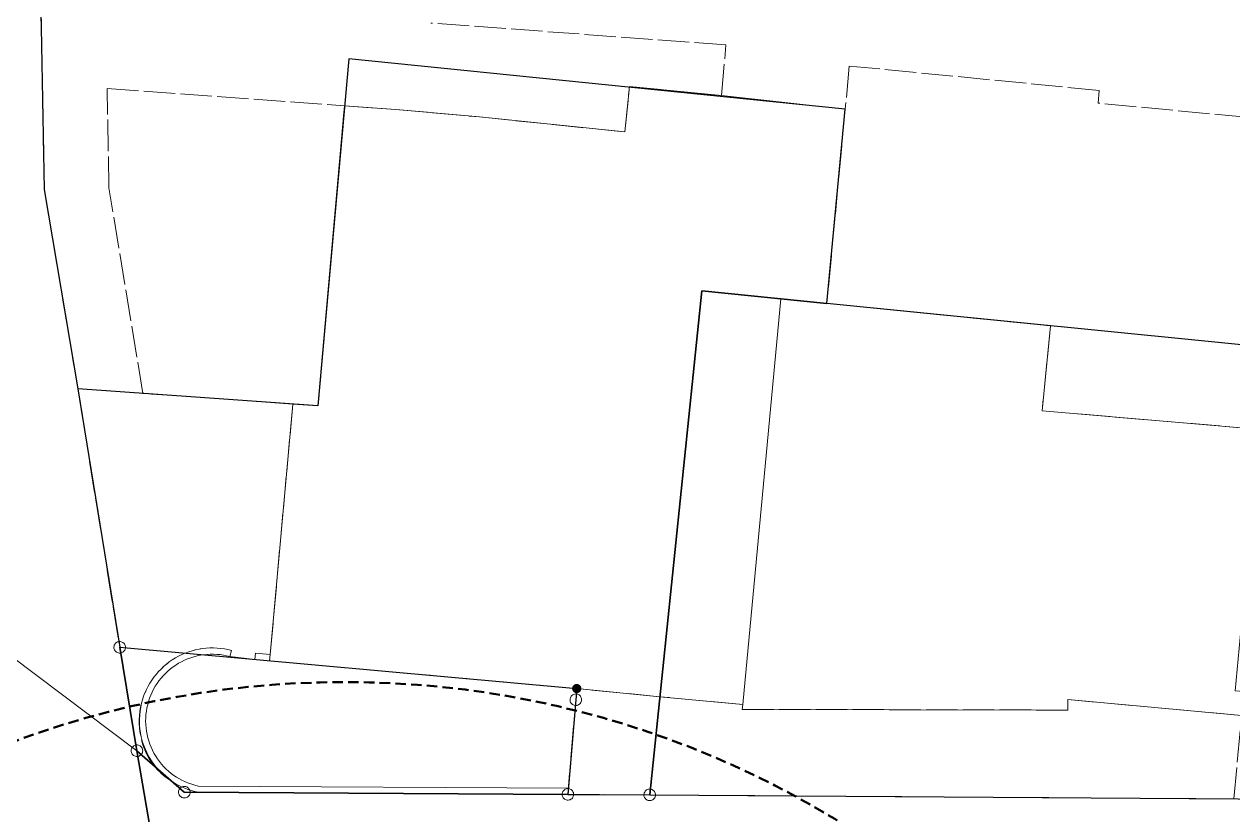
# Model space of a CAD drawing. Header units: metres. Extents: x -163 to 276, y -152 to 153.
# Drawn here: x -24.9 to 32.7, y 29.9 to 67.5 of the extents above; entities that cross this region are included whole.
import ezdxf

# ---------------------------------------------------------------- set-up
doc = ezdxf.new("R2010")
doc.units = ezdxf.units.M
doc.header["$MEASUREMENT"] = 0
doc.linetypes.add('Strich 2_1mm', pattern=[0.75, 0.5, -0.25])
doc.linetypes.add('Strich 6_1mm', pattern=[1.75, 1.5, -0.25])
for name, color, linetype in [('000 Kataster', 7, 'Continuous'), ('000-2 Kataster Parzellenpunkte', 7, 'Continuous'), ('000-3 Kataster Parzellengrenzen', 7, 'Continuous'), ('162 Beschriftung Baustelleninstallation Neu', 7, 'Continuous')]:
    doc.layers.add(name, color=color, linetype=linetype)

msp = doc.modelspace()

# ---------------------------------------------------------------- hatches: boundary and pattern name
at = {"layer": '000 Kataster', "linetype": 'Continuous', "lineweight": 13}
for color, points in [(255, [(1.651, 35.831), (1.658, 35.867), (1.659, 35.903), (1.654, 35.939), (1.643, 35.974), (1.626, 36.006), (1.605, 36.035), (1.579, 36.061), (1.549, 36.081), (1.516, 36.096), (1.481, 36.106), (1.445, 36.11), (1.408, 36.108), (1.373, 36.1), (1.339, 36.086), (1.308, 36.067), (1.281, 36.043), (1.258, 36.015), (1.24, 35.983), (1.227, 35.949), (1.221, 35.913), (1.22, 35.877), (1.225, 35.841), (1.236, 35.806), (1.252, 35.774), (1.274, 35.745), (1.3, 35.72), (1.33, 35.699), (1.363, 35.684), (1.398, 35.674), (1.434, 35.67), (1.471, 35.672), (1.506, 35.68), (1.54, 35.694), (1.57, 35.713), (1.598, 35.737), (1.621, 35.766), (1.639, 35.797)]), (7, [(1.455, 35.886), (1.456, 35.888), (1.456, 35.891), (1.456, 35.894), (1.455, 35.896), (1.453, 35.899), (1.452, 35.901), (1.45, 35.903), (1.448, 35.904), (1.445, 35.906), (1.443, 35.906), (1.44, 35.907), (1.437, 35.906), (1.434, 35.906), (1.432, 35.905), (1.43, 35.903), (1.428, 35.902), (1.426, 35.899), (1.424, 35.897), (1.424, 35.895), (1.423, 35.892), (1.423, 35.889), (1.423, 35.886), (1.424, 35.884), (1.425, 35.881), (1.427, 35.879), (1.429, 35.877), (1.431, 35.876), (1.434, 35.875), (1.436, 35.874), (1.439, 35.874), (1.442, 35.874), (1.444, 35.874), (1.447, 35.875), (1.449, 35.877), (1.451, 35.879), (1.453, 35.881), (1.454, 35.883)])]:
    msp.add_hatch(color=color, dxfattribs=at).paths.add_polyline_path(points)

# ---------------------------------------------------------------- linework, layer by layer
at = {"layer": '000 Kataster', "color": 251, "linetype": 'Continuous', "lineweight": 13, "true_color": 0x5f5f5f}
for points in [[(-25.476, 37.425), (-19.496, 32.932), (-20.316, 37.852), (-22.31, 50.148), (-23.905, 59.629), (-24.055, 67.33), (-24.608, 95.898), (16.899, 91.789), (17.287, 95.809), (17.328, 96.219), (15.777, 96.359), (-15.375, 99.165), (-18.893, 99.466), (-19.319, 99.513), (-23.787, 100.006, 0.03089), (-22.185, 109.608), (-18.852, 143.188), (-18.666, 145.084)], [(-25.476, 37.425), (-19.496, 32.932), (-18.689, 32.226, 0.08435), (-17.815, 31.462), (-17.24, 30.958), (1.018, 30.857), (4.914, 30.831), (32.715, 30.641)]]:
    msp.add_lwpolyline(points, format="xyb", dxfattribs=at)
at = {"layer": '000 Kataster', "color": 251, "linetype": 'Strich 6_1mm', "lineweight": 13, "true_color": 0x5f5f5f}
msp.add_lwpolyline([(46.977, 74.217), (45.795, 61.876), (38.717, 62.553), (38.675, 62.105), (33.26, 62.622), (33.303, 63.07), (26.255, 63.743), (26.313, 64.34), (14.415, 65.504), (14.221, 63.449), (13.348, 54.207), (23.994, 53.145), (23.589, 49.101), (34.385, 48.183), (34.264, 46.908), (44.005, 45.977), (48.37, 45.578), (48.851, 50.663), (53.945, 104.966)], dxfattribs=at)
msp.add_lwpolyline([(-24.608, 95.898), (-24.055, 67.33), (-23.905, 59.629), (-22.31, 50.148), (-20.316, 37.852), (-19.496, 32.932), (-18.689, 32.226, -0.228389), (-19.278, 35.19, -0.420391), (-14.993, 37.7), (-15.071, 37.41), (-13.877, 37.272), (-13.85, 37.571), (-13.152, 37.507), (-12.075, 49.426), (-19.209, 49.929), (-20.831, 59.705), (-20.915, 64.435), (-9.613, 63.614), (-7.166, 63.435), (-3.194, 63.081), (3.732, 62.368), (3.95, 64.535), (8.336, 64.094), (8.542, 66.514), (-5.5, 67.547)], format="xyb", dxfattribs=at)
at = {"layer": '000 Kataster', "color": 251, "linetype": 'Continuous', "lineweight": 13, "true_color": 0x5f5f5f}
for points in [[(11.159, 54.426), (7.388, 54.803), (5.395, 35.5), (1.439, 35.89), (-13.179, 37.209), (-13.152, 37.507), (-12.075, 49.426), (-10.887, 49.342), (-9.641, 63.295), (-9.613, 63.614), (-7.166, 63.435), (-3.194, 63.081), (3.732, 62.368), (3.95, 64.535), (8.336, 64.094), (14.221, 63.449), (13.348, 54.207)], [(11.159, 54.426), (7.388, 54.803), (5.395, 35.5), (9.342, 35.13)], [(11.159, 54.426), (9.342, 35.13), (9.321, 34.901), (24.817, 34.866), (24.823, 35.366), (33.09, 34.608), (33.198, 35.746), (32.78, 35.783), (33.836, 46.949), (34.264, 46.908), (34.385, 48.183), (23.589, 49.101), (23.994, 53.145), (13.348, 54.207)]]:
    msp.add_lwpolyline(points, close=True, dxfattribs=at)
at = {"layer": '000 Kataster', "color": 251, "linetype": 'Strich 6_1mm', "lineweight": 13, "true_color": 0x5f5f5f}
msp.add_lwpolyline([(-13.152, 37.507), (-13.85, 37.571), (-13.877, 37.272), (-15.071, 37.41), (-14.993, 37.7, 0.420391), (-19.278, 35.19, 0.228389), (-18.689, 32.226, 0.08435), (-17.815, 31.462), (-17.24, 30.958), (1.018, 30.857), (1.395, 35.358), (1.439, 35.89), (-13.179, 37.209)], format="xyb", close=True, dxfattribs=at)
at = {"layer": '000 Kataster', "color": 251, "linetype": 'Continuous', "lineweight": 13, "true_color": 0x5f5f5f}
msp.add_lwpolyline([(-16.581, 30.955), (1.018, 30.857), (1.043, 31.156), (-16.58, 31.254, -0.424716), (-18.985, 35.122, -0.421931), (-15.071, 37.41), (-14.993, 37.7, 0.420391), (-19.278, 35.19, 0.316686), (-17.815, 31.462, 0.096741)], format="xyb", close=True, dxfattribs=at)
at = {"layer": '000 Kataster', "color": 251, "linetype": 'Strich 6_1mm', "lineweight": 13, "true_color": 0x5f5f5f}
msp.add_lwpolyline([(1.439, 35.89), (1.395, 35.358), (1.018, 30.857), (4.914, 30.831), (32.715, 30.641), (33.09, 34.608), (24.823, 35.366), (24.817, 34.866), (9.321, 34.901), (9.342, 35.13), (5.395, 35.5)], close=True, dxfattribs=at)
at = {"layer": '000 Kataster', "color": 251, "linetype": 'Continuous', "lineweight": 13, "true_color": 0x5f5f5f}
msp.add_circle((1.439, 35.89), 0.0165, dxfattribs=at)
at = {"layer": '000-2 Kataster Parzellenpunkte', "color": 251, "linetype": 'Continuous', "lineweight": 13, "true_color": 0x5f5f5f}
for points in [[(-20.242, 38.117), (-20.287, 38.126), (-20.332, 38.127), (-20.377, 38.12), (-20.42, 38.107), (-20.461, 38.086), (-20.497, 38.059), (-20.529, 38.026), (-20.555, 37.989), (-20.574, 37.948), (-20.586, 37.904), (-20.591, 37.859), (-20.588, 37.813), (-20.578, 37.769), (-20.561, 37.727), (-20.537, 37.689), (-20.507, 37.654), (-20.472, 37.626), (-20.432, 37.603), (-20.39, 37.587), (-20.345, 37.579), (-20.3, 37.578), (-20.255, 37.584), (-20.211, 37.598), (-20.171, 37.619), (-20.134, 37.646), (-20.103, 37.678), (-20.077, 37.716), (-20.058, 37.757), (-20.046, 37.801), (-20.041, 37.846), (-20.044, 37.891), (-20.054, 37.936), (-20.071, 37.978), (-20.095, 38.016), (-20.125, 38.05), (-20.16, 38.079), (-20.2, 38.102)], [(1.469, 35.622), (1.424, 35.631), (1.379, 35.632), (1.334, 35.626), (1.29, 35.612), (1.25, 35.591), (1.214, 35.564), (1.182, 35.531), (1.156, 35.494), (1.137, 35.453), (1.125, 35.409), (1.12, 35.364), (1.123, 35.319), (1.133, 35.274), (1.15, 35.232), (1.174, 35.194), (1.204, 35.16), (1.239, 35.131), (1.279, 35.108), (1.321, 35.093), (1.366, 35.084), (1.411, 35.083), (1.456, 35.089), (1.5, 35.103), (1.54, 35.124), (1.577, 35.151), (1.608, 35.184), (1.634, 35.221), (1.653, 35.262), (1.665, 35.306), (1.67, 35.351), (1.667, 35.396), (1.657, 35.441), (1.64, 35.483), (1.616, 35.521), (1.586, 35.555), (1.551, 35.584), (1.511, 35.607)], [(-19.422, 33.197), (-19.467, 33.206), (-19.512, 33.207), (-19.557, 33.201), (-19.6, 33.187), (-19.641, 33.166), (-19.677, 33.139), (-19.709, 33.106), (-19.735, 33.069), (-19.754, 33.028), (-19.766, 32.984), (-19.771, 32.939), (-19.768, 32.894), (-19.758, 32.849), (-19.741, 32.807), (-19.717, 32.769), (-19.687, 32.735), (-19.652, 32.706), (-19.612, 32.683), (-19.57, 32.668), (-19.525, 32.659), (-19.48, 32.658), (-19.435, 32.664), (-19.391, 32.678), (-19.351, 32.699), (-19.314, 32.726), (-19.283, 32.759), (-19.257, 32.796), (-19.238, 32.837), (-19.226, 32.881), (-19.221, 32.926), (-19.224, 32.971), (-19.234, 33.016), (-19.251, 33.058), (-19.275, 33.096), (-19.305, 33.13), (-19.34, 33.159), (-19.38, 33.182)], [(-17.166, 31.223), (-17.21, 31.232), (-17.256, 31.233), (-17.301, 31.226), (-17.344, 31.213), (-17.385, 31.192), (-17.421, 31.165), (-17.453, 31.132), (-17.478, 31.095), (-17.497, 31.054), (-17.51, 31.01), (-17.514, 30.965), (-17.512, 30.919), (-17.502, 30.875), (-17.484, 30.833), (-17.46, 30.794), (-17.43, 30.76), (-17.395, 30.732), (-17.356, 30.709), (-17.313, 30.693), (-17.269, 30.685), (-17.223, 30.684), (-17.178, 30.69), (-17.135, 30.704), (-17.095, 30.725), (-17.058, 30.752), (-17.027, 30.784), (-17.001, 30.822), (-16.982, 30.863), (-16.969, 30.907), (-16.965, 30.952), (-16.967, 30.997), (-16.977, 31.041), (-16.995, 31.083), (-17.019, 31.122), (-17.049, 31.156), (-17.084, 31.185), (-17.123, 31.207)], [(1.091, 31.122), (1.047, 31.13), (1.001, 31.131), (0.956, 31.125), (0.913, 31.111), (0.873, 31.091), (0.836, 31.064), (0.805, 31.031), (0.779, 30.993), (0.76, 30.952), (0.748, 30.909), (0.743, 30.863), (0.745, 30.818), (0.756, 30.774), (0.773, 30.732), (0.797, 30.693), (0.827, 30.659), (0.862, 30.63), (0.901, 30.608), (0.944, 30.592), (0.989, 30.584), (1.034, 30.582), (1.079, 30.589), (1.122, 30.603), (1.163, 30.623), (1.199, 30.65), (1.231, 30.683), (1.256, 30.72), (1.276, 30.762), (1.288, 30.805), (1.293, 30.851), (1.29, 30.896), (1.28, 30.94), (1.262, 30.982), (1.239, 31.021), (1.209, 31.055), (1.173, 31.084), (1.134, 31.106)], [(4.988, 31.096), (4.944, 31.105), (4.898, 31.106), (4.853, 31.099), (4.81, 31.086), (4.769, 31.065), (4.733, 31.038), (4.701, 31.005), (4.676, 30.968), (4.656, 30.927), (4.644, 30.883), (4.64, 30.838), (4.642, 30.792), (4.652, 30.748), (4.67, 30.706), (4.694, 30.668), (4.723, 30.633), (4.759, 30.605), (4.798, 30.582), (4.841, 30.566), (4.885, 30.558), (4.931, 30.557), (4.976, 30.563), (5.019, 30.577), (5.059, 30.598), (5.096, 30.625), (5.127, 30.657), (5.153, 30.695), (5.172, 30.736), (5.185, 30.78), (5.189, 30.825), (5.187, 30.87), (5.177, 30.915), (5.159, 30.957), (5.135, 30.995), (5.105, 31.029), (5.07, 31.058), (5.031, 31.081)]]:
    msp.add_lwpolyline(points, close=True, dxfattribs=at)
at = {"layer": '000-3 Kataster Parzellengrenzen', "color": 251, "linetype": 'Continuous', "lineweight": 25, "true_color": 0x5f5f5f}
msp.add_lwpolyline([(-19.761, 145.388), (-24.275, 99.864), (-24.608, 95.898), (-24.055, 67.33), (-23.905, 59.629), (-22.31, 50.148), (-20.316, 37.852), (-19.496, 32.932), (-18.005, 24.247), (-17.744, 11.278), (-17.702, 8.553), (-17.451, -7.725, 0.207773), (-16.075, -10.751, 0.142534), (-13.451, -11.79), (-34.172, -10.684, 0.173122)], format="xyb", dxfattribs=at)
for points in [[(-22.31, 50.148), (-20.316, 37.852), (1.439, 35.89), (1.395, 35.358), (1.018, 30.857), (4.914, 30.831), (7.388, 54.803), (13.348, 54.207), (14.221, 63.449), (-9.414, 65.846), (-10.887, 49.342)], [(4.914, 30.831), (46.946, 30.544), (48.851, 50.663), (13.348, 54.207), (7.388, 54.803)], [(-20.316, 37.852), (1.439, 35.89), (1.395, 35.358), (1.018, 30.857), (-17.24, 30.958), (-19.496, 32.932)]]:
    msp.add_lwpolyline(points, close=True, dxfattribs=at)
msp.add_lwpolyline([(4.914, 30.831), (46.946, 30.544), (46.41, 24.655), (40.241, 26.147), (11.822, 26.351), (8.821, 26.238), (5.88, 26.165), (-3.545, 26.177), (-16.219, 26.193, 0.437108), (-18.005, 24.247), (-19.496, 32.932), (-17.24, 30.958), (1.018, 30.857)], format="xyb", close=True, dxfattribs=at)
at = {"layer": '162 Beschriftung Baustelleninstallation Neu', "color": 1, "linetype": 'Strich 2_1mm', "lineweight": 50}
msp.add_circle((-9.61, -8.8), 45, dxfattribs=at)

doc.saveas('drawing.dxf')
